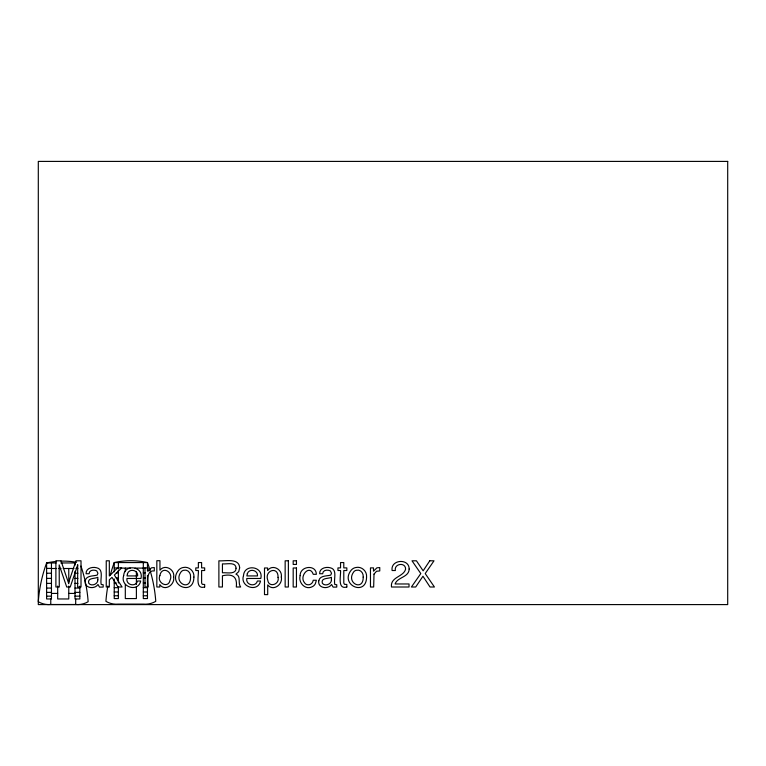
<?xml version="1.0" encoding="UTF-8"?>
<svg xmlns="http://www.w3.org/2000/svg" width="766" height="766" viewBox="0 0 766 766"><rect width="100%" height="100%" fill="white"/><g stroke="black" fill="none" stroke-linecap="round" stroke-linejoin="round"><path stroke-width="1.15" d="M117.571 567.893L109.327 576.013L109.327 560.798L106.244 560.798L106.244 587.005L109.327 587.005L109.327 579.833L112.018 577.373L117.983 587.005L122.081 587.005L114.354 575.055L121.679 567.893L114.23 567.989M56.167 562.953L46.611 562.953A142.629 142.629 0 0 0 38.3 601.731A20.692 20.692 0 0 0 50.767 604.498L75.69 604.498A20.692 20.692 0 0 0 88.147 601.731A142.629 142.629 0 0 0 85.581 583.137M60.849 562.953L75.097 562.953L75.001 565.174M143.309 567.989L148.049 567.893L148.049 571.197L151.457 567.817L154.292 567.558L154.292 570.948C145.837 569.837 148.183 582.246 148.211 587.005L144.994 587.005L144.994 567.893M120.693 568.104L130.249 568.104M134.998 568.104L143.309 568.104M46.611 568.382L51.456 568.382M75.968 568.382L77.902 568.382M51.456 568.496L56.646 568.496M58.522 568.496L61.012 568.496M63.224 568.496L73.957 568.496M116.308 572.824L118.376 572.824M143.309 572.824L145.387 572.824M46.611 573.227L51.456 573.227M75.001 573.227L77.902 573.227M116.308 577.985L118.376 577.985M143.309 577.985L145.387 577.985M46.611 578.378L51.456 578.378M75.001 578.378L77.902 578.378M114.23 582.983L116.308 582.983M143.309 582.983L145.387 582.983M46.611 583.376L51.456 583.376M75.001 583.376L77.902 583.376M114.23 587.685L118.376 587.685M143.309 587.685L147.465 587.685M46.611 588.077L51.456 588.077M75.001 588.077L79.846 588.077M114.23 591.984L118.376 591.984M143.309 591.984L147.465 591.984M46.611 592.377L51.456 592.377M75.001 592.377L79.846 592.377M51.456 593.42L57.689 593.42M68.768 593.42L75.001 593.42M114.23 595.766L118.376 595.766M143.309 595.766L147.465 595.766M46.611 596.159L51.456 596.159M75.001 596.159L79.846 596.159M147.465 570.89L147.465 562.56L114.23 562.56A142.629 142.629 0 0 0 110.256 575.209M147.465 575.343L147.465 598.572L143.309 598.572L143.309 562.56M136.386 571.618L136.386 584.506M136.386 586.852L136.386 598.572L125.308 598.572L125.308 584.506M125.308 568.104L125.308 571.618M118.376 562.56L118.376 568.104M118.376 569.923L118.376 582.983M118.376 586.852L118.376 598.572L114.23 598.572L114.23 578.981M114.23 571.857L114.23 562.56A75.7 75.7 0 0 1 147.465 562.56A142.629 142.629 0 0 1 155.766 601.339A20.692 20.692 0 0 1 143.309 604.106L118.376 604.106A20.692 20.692 0 0 1 105.919 601.339A142.629 142.629 0 0 1 107.862 586M79.846 586.182L79.846 598.964L75.001 598.964L75.001 571.283M75.69 598.964L75.69 604.498M68.768 568.496L68.768 583.73M68.768 586.076L68.768 598.964L57.689 598.964L57.689 586.076M51.456 562.953L51.456 598.964L46.611 598.964L46.611 562.953A75.7 75.7 0 0 1 56.531 561.411M50.767 598.964L50.767 604.498M80.947 566.084A142.629 142.629 0 0 1 85.352 582.055M60.993 561.143A75.7 75.7 0 0 1 76.562 562.292M77.711 564.896L77.634 587.005L81.014 587.005L81.014 560.798L75.978 560.798L68.5 582.955L60.974 560.798L55.889 560.798L55.889 587.005L59.279 587.005L59.183 564.896L66.719 587.005L70.233 587.005L77.711 564.896M278.039 577.334C279.963 584.42 268.694 588.173 267.746 580.168C264.136 570.297 278.527 565.729 278.039 577.334M159.874 575.515C156.551 582.926 168.3 589.035 170.042 580.302C173.901 571.781 161.76 565.385 159.874 575.515M173.652 577.085C175.155 584.678 164.786 591.85 159.788 584.563L159.788 587.005L156.829 587.005L156.829 560.702L159.95 560.702L159.95 570.22C164.824 563.728 175.165 569.502 173.652 577.085M193.903 577.047C193.769 597.04 166.682 584.918 178.545 570.201A7.89 7.89 0 0 1 183.151 567.52C188.905 566.084 194.545 571.197 193.903 577.047M300.157 575.601C298.079 582.773 305.5 590.596 312.538 586.574A6.559 6.559 0 0 0 315.429 583.529L316.358 580.245L313.237 580.245C312.863 583.118 310.192 585.454 307.243 584.688A3.935 3.935 0 0 1 304.638 582.849C298.711 576.358 309.675 563.843 313.237 574.318L316.358 574.318C316.234 564.092 299.841 565.997 300.157 575.601M366.56 577.047C366.416 597.04 339.328 584.918 351.192 570.201A7.89 7.89 0 0 1 355.807 567.52C361.552 566.084 367.201 571.197 366.56 577.047M123.671 575.62C119.812 586.9 138.196 592.941 140.695 581.011L137.535 581.011C135.984 587.369 125.653 585.253 126.955 578.474L140.963 578.474C144.027 566.333 124.427 563.431 123.671 575.62M243.502 575.62C239.643 586.9 258.037 592.941 260.526 581.011L257.376 581.011C255.815 587.369 245.484 585.253 246.796 578.474L260.794 578.474C263.868 566.333 244.258 563.431 243.502 575.62M281.314 577.028C282.999 584.563 273.002 591.812 267.707 584.86L267.707 594.627L264.49 594.627L264.49 567.989L267.612 567.989L267.612 570.517C272.265 563.68 282.731 569.464 281.314 577.028M236.052 568.2C236.119 574.988 226.391 572.326 222.437 572.805L222.437 563.843C226.382 564.456 235.88 561.43 236.052 568.2M85.198 580.733C83.705 588.097 94.505 589.868 98 584.477L99.523 587.12L103.171 587.091L103.171 584.726L101.256 584.525C99.733 579.412 104.387 569.33 96.535 567.75C92.265 566.581 85.715 568.286 86.079 573.734L89.076 573.734C89.153 569.875 94.084 569.464 96.755 570.881L97.924 573.265L97.158 575.122C93.174 576.185 86.271 575.39 85.198 580.733M318.79 580.733C317.296 588.097 328.087 589.868 331.582 584.477L333.114 587.12L336.753 587.091L336.753 584.726L334.838 584.525C333.315 579.412 337.969 569.33 330.127 567.75C325.847 566.581 319.307 568.286 319.661 573.734L322.658 573.734C322.745 569.875 327.666 569.464 330.347 570.881L331.515 573.265L330.74 575.122C326.756 576.185 319.862 575.39 318.79 580.733M409.149 569.023C409.111 577.363 397.42 577.028 395.065 583.97L409.025 583.97L409.025 587.005L391.483 587.005C390.133 576.827 403.586 577.028 405.597 569.167C405.721 561.909 393.887 563.498 395.371 570.517L392.106 570.517C390.315 559.391 409.341 558.079 409.149 569.023M190.552 577.143C190.849 591.611 173.317 583.127 180.738 572.394A4.366 4.366 0 0 1 183.649 570.287C187.823 569.09 191.088 573.179 190.552 577.143M363.199 577.143C363.496 591.611 345.973 583.127 353.385 572.394A4.366 4.366 0 0 1 356.295 570.287C360.48 569.09 363.735 573.179 363.199 577.143M239.653 567.865L238.686 571.714L235.957 574.127C240.936 575.936 238.159 582.131 239.959 585.837L240.658 587.005L236.301 587.005C237.46 576.76 232.778 573.456 222.437 575.764L222.437 587.005L218.885 587.005L218.885 560.798C225.08 561.392 239.279 557.619 239.653 567.865M97.837 579.872C98.096 584.238 91.164 586.833 88.703 583.165C87.238 577.487 94.754 578.981 97.837 577.286L97.837 579.872M331.419 579.872C331.678 584.238 324.746 586.833 322.295 583.165C320.82 577.487 328.336 578.981 331.419 577.286L331.419 579.872M374 574.098L373.674 587.005L370.466 587.005L370.466 567.893L373.511 567.893L373.511 571.197L376.929 567.817L379.764 567.558L379.764 570.948L376.556 571.245L374 574.098M127.491 573.677L127.041 575.927L137.66 575.927C138.292 569.99 129.33 568.094 127.491 573.677M247.322 573.677L246.882 575.927L257.5 575.927C258.123 569.99 249.17 568.094 247.322 573.677M429.774 560.798L423.138 570.823L416.445 560.798L412.003 560.798L420.802 573.571L411.409 587.005L415.699 587.005L422.956 576.233L430.023 587.005L434.427 587.005L425.207 573.571L434.006 560.798L429.774 560.798M204.666 587.005C194.918 589.83 198.854 575.381 198.365 570.517L195.78 570.517L195.78 567.893L198.365 567.893L198.365 562.56L201.611 562.56L201.611 567.893L204.666 567.893L204.666 570.517L201.611 570.517L201.611 582.993L202.291 584.334L204.666 584.477L204.666 587.005M346.835 587.005C337.088 589.83 341.023 575.381 340.544 570.517L337.95 570.517L337.95 567.893L340.544 567.893L340.544 562.56L343.79 562.56L343.79 567.893L346.835 567.893L346.835 570.517L343.79 570.517L343.79 582.993L344.461 584.334L346.835 584.477L346.835 587.005M727.7 161.406L38.3 161.406L38.3 604.594L727.7 604.594L727.7 161.406M288.37 560.798L285.153 560.798L285.153 587.005L288.37 587.005L288.37 560.798M296.452 560.798L293.186 560.798L293.186 564.437L296.452 564.437L296.452 560.798M296.452 567.989L293.186 567.989L293.186 587.005L296.452 587.005L296.452 567.989"/></g></svg>
